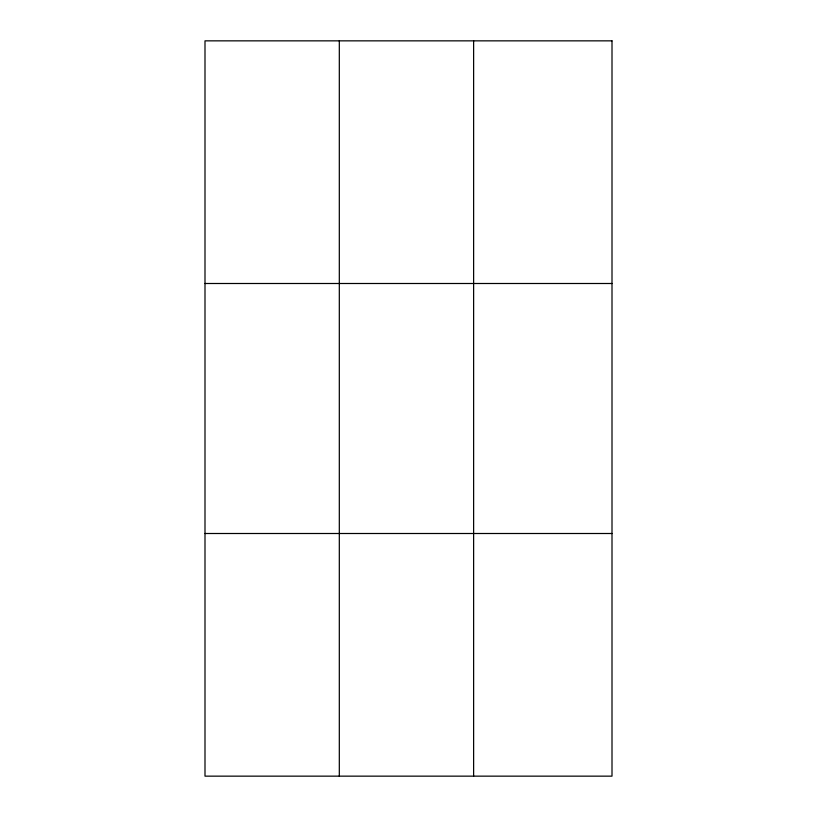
<?xml version="1.0" encoding="UTF-8"?>
<svg xmlns="http://www.w3.org/2000/svg" width="817" height="817" viewBox="0 0 817 817"><rect width="100%" height="100%" fill="white"/><g stroke="black" fill="none" stroke-linecap="round" stroke-linejoin="round"><path stroke-width="1.23" d="M339.31 776.15L339.31 40.85M473.625 776.15L473.625 40.85M204.996 283.499L612.004 283.499M204.996 533.501L612.004 533.501M612.004 40.85L612.004 776.15L204.996 776.15L204.996 40.85L612.004 40.85"/></g></svg>
